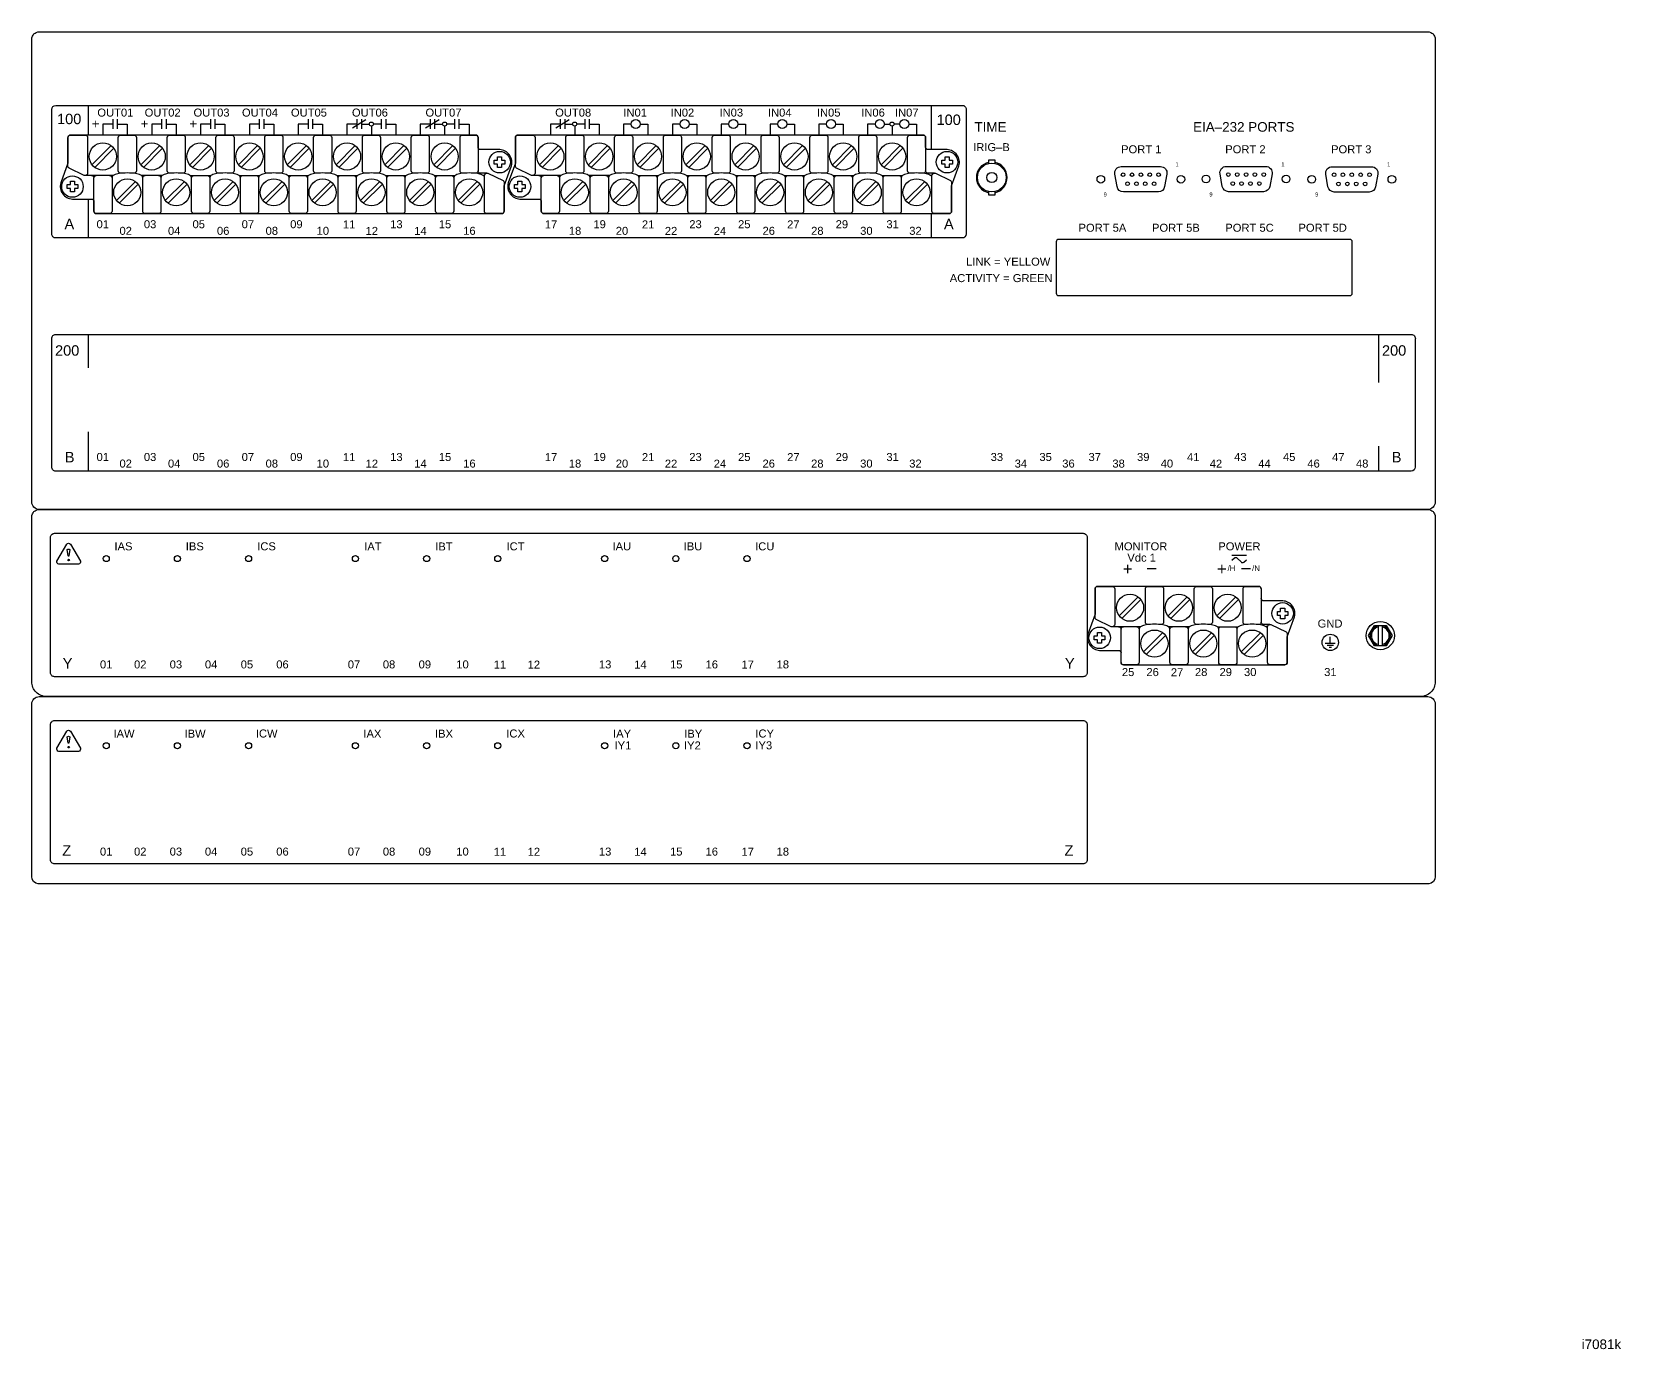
# Model space of a CAD drawing. Header units: inches. Extents: x 1 to 46.9, y 1 to 35.
# Drawn here: x 27.37 to 46.91, y 1 to 17.19 of the extents above; entities that cross this region are included whole.
import ezdxf

# ---------------------------------------------------------------- set-up
doc = ezdxf.new("R2010")
doc.units = ezdxf.units.IN
doc.header["$MEASUREMENT"] = 0
doc.layers.add('6.0_____[DWG]', color=7, linetype='Continuous')
doc.styles.add('Arial', font='arial.ttf')

msp = doc.modelspace()

# ---------------------------------------------------------------- linework, layer by layer
at = {"layer": '6.0_____[DWG]', "flags": 128}
for points in [[(27.465, 17.187), (44.535, 17.187, -0.414214), (44.625, 17.097), (44.625, 11.407, -0.414214), (44.535, 11.317), (27.465, 11.317, -0.414214), (27.375, 11.407), (27.375, 17.097, -0.414214)], [(27.67, 16.283), (38.81, 16.283, -0.414222), (38.86, 16.233), (38.86, 14.703, -0.414132), (38.81, 14.653), (27.67, 14.653, -0.414295), (27.62, 14.703), (27.62, 16.233, -0.414205)], [(28.138, 14.983, 0.414213), (28.168, 14.953), (33.15, 14.953, 0.414214), (33.18, 14.983), (33.18, 15.296), (33.271, 15.54, 0.480048), (33.126, 15.739), (32.891, 15.739, -0.414214), (32.861, 15.769), (32.861, 15.887, 0.414212), (32.831, 15.917), (32.831, 15.917), (27.85, 15.917, 0.414215), (27.82, 15.887), (27.82, 15.574), (27.73, 15.329, 0.47859), (27.875, 15.131), (28.108, 15.131, -0.414214), (28.138, 15.101)], [(33.638, 14.983, 0.414213), (33.668, 14.953), (38.65, 14.953, 0.414214), (38.68, 14.983), (38.68, 15.296), (38.771, 15.54, 0.480048), (38.626, 15.739), (38.391, 15.739, -0.414214), (38.361, 15.769), (38.361, 15.887, 0.414212), (38.331, 15.917), (38.331, 15.917), (33.35, 15.917, 0.414215), (33.32, 15.887), (33.32, 15.574), (33.23, 15.329, 0.47859), (33.375, 15.131), (33.608, 15.131, -0.414214), (33.638, 15.101)], [(33.153, 14.953), (32.969, 14.953, -0.414214), (32.939, 14.983), (32.939, 15.42, -0.390527), (32.969, 15.448), (32.981, 15.448), (33.167, 15.358, -0.241514), (33.18, 15.338), (33.18, 14.983, -0.422157)], [(38.653, 14.953), (38.469, 14.953, -0.414214), (38.439, 14.983), (38.439, 15.42, -0.390527), (38.469, 15.448), (38.481, 15.448), (38.667, 15.358, -0.241514), (38.68, 15.338), (38.68, 14.983, -0.422157)], [(40.764, 15.531), (41.249, 15.531, -0.46318), (41.327, 15.438), (41.299, 15.285, -0.363045), (41.222, 15.22), (40.792, 15.22, -0.360245), (40.714, 15.285), (40.687, 15.438, -0.463312)], [(42.058, 15.533), (42.542, 15.533, -0.46318), (42.62, 15.441), (42.592, 15.287, -0.363045), (42.515, 15.222), (42.085, 15.222, -0.360245), (42.007, 15.287), (41.98, 15.441, -0.463312)], [(43.358, 15.529), (43.842, 15.529, -0.46318), (43.92, 15.437), (43.893, 15.283, -0.363045), (43.815, 15.218), (43.385, 15.218, -0.360245), (43.307, 15.283), (43.28, 15.437, -0.463312)], [(27.67, 13.468), (44.33, 13.468, -0.468367), (44.38, 13.408), (44.38, 11.838, -0.414132), (44.33, 11.788), (27.67, 11.788, -0.414214), (27.62, 11.838), (27.62, 13.418, -0.414287)], [(27.465, 11.317), (44.535, 11.317, -0.414214), (44.625, 11.227), (44.625, 9.202, -0.414214), (44.44, 9.017), (27.56, 9.017, -0.414214), (27.375, 9.202), (27.375, 11.227, -0.414214)], [(42.778, 9.408), (42.594, 9.408, -0.414214), (42.564, 9.438), (42.564, 9.875, -0.390527), (42.594, 9.903), (42.606, 9.903), (42.792, 9.813, -0.241514), (42.805, 9.793), (42.805, 9.438, -0.422157)], [(27.465, 9.017), (44.535, 9.017, -0.414214), (44.625, 8.927), (44.625, 6.807, -0.377572), (44.545, 6.717), (27.455, 6.717, -0.377563), (27.375, 6.807), (27.375, 8.927, -0.414214)]]:
    msp.add_lwpolyline(points, format="xyb", close=True, dxfattribs=at)
for points in [[(28.07, 16.283), (28.07, 15.917)], [(38.43, 16.283), (38.43, 15.739)], [(28.371, 16.053), (28.249, 16.053), (28.249, 15.917)], [(28.371, 16.113), (28.371, 15.993)], [(28.426, 16.113), (28.426, 15.993)], [(28.426, 16.053), (28.549, 16.053), (28.549, 15.917)], [(28.971, 16.053), (28.849, 16.053), (28.849, 15.917)], [(28.971, 16.113), (28.971, 15.993)], [(29.026, 16.113), (29.026, 15.993)], [(29.026, 16.053), (29.149, 16.053), (29.149, 15.917)], [(29.571, 16.053), (29.449, 16.053), (29.449, 15.917)], [(29.571, 16.113), (29.571, 15.993)], [(29.626, 16.113), (29.626, 15.993)], [(29.626, 16.053), (29.749, 16.053), (29.749, 15.917)], [(30.171, 16.053), (30.049, 16.053), (30.049, 15.917)], [(30.171, 16.113), (30.171, 15.993)], [(30.226, 16.113), (30.226, 15.993)], [(30.226, 16.053), (30.349, 16.053), (30.349, 15.917)], [(30.771, 16.053), (30.649, 16.053), (30.649, 15.917)], [(30.771, 16.113), (30.771, 15.993)], [(30.826, 16.113), (30.826, 15.993)], [(30.826, 16.053), (30.949, 16.053), (30.949, 15.917)], [(31.371, 16.053), (31.249, 16.053), (31.249, 15.917)], [(31.481, 16.103), (31.316, 16.003)], [(31.371, 16.113), (31.371, 15.993)], [(31.426, 16.113), (31.426, 15.993)], [(31.426, 16.053), (31.524, 16.053)], [(31.549, 16.028), (31.549, 15.917)], [(31.671, 16.053), (31.574, 16.053)], [(31.671, 16.113), (31.671, 15.993)], [(31.726, 16.113), (31.726, 15.993)], [(31.726, 16.053), (31.849, 16.053), (31.849, 15.917)], [(32.271, 16.053), (32.149, 16.053), (32.149, 15.917)], [(32.381, 16.103), (32.216, 16.003)], [(32.271, 16.113), (32.271, 15.993)], [(32.326, 16.113), (32.326, 15.993)], [(32.326, 16.053), (32.424, 16.053)], [(32.449, 16.028), (32.449, 15.917)], [(32.571, 16.053), (32.474, 16.053)], [(32.571, 16.113), (32.571, 15.993)], [(32.626, 16.113), (32.626, 15.993)], [(32.626, 16.053), (32.749, 16.053), (32.749, 15.917)], [(33.871, 16.053), (33.749, 16.053), (33.749, 15.917)], [(33.981, 16.103), (33.816, 16.003)], [(33.871, 16.113), (33.871, 15.993)], [(33.926, 16.113), (33.926, 15.993)], [(33.926, 16.053), (34.024, 16.053)], [(34.049, 16.028), (34.049, 15.917)], [(34.171, 16.053), (34.074, 16.053)], [(34.171, 16.113), (34.171, 15.993)], [(34.226, 16.113), (34.226, 15.993)], [(34.226, 16.053), (34.349, 16.053), (34.349, 15.917)], [(34.744, 16.053), (34.649, 16.053), (34.649, 15.917)], [(34.854, 16.053), (34.949, 16.053), (34.949, 15.917)], [(35.344, 16.053), (35.249, 16.053), (35.249, 15.917)], [(35.454, 16.053), (35.549, 16.053), (35.549, 15.917)], [(35.944, 16.053), (35.849, 16.053), (35.849, 15.917)], [(36.054, 16.053), (36.149, 16.053), (36.149, 15.917)], [(36.544, 16.053), (36.449, 16.053), (36.449, 15.917)], [(36.654, 16.053), (36.749, 16.053), (36.749, 15.917)], [(37.144, 16.053), (37.049, 16.053), (37.049, 15.917)], [(37.254, 16.053), (37.349, 16.053), (37.349, 15.917)], [(37.744, 16.053), (37.649, 16.053), (37.649, 15.917)], [(37.854, 16.053), (37.924, 16.053)], [(37.949, 16.028), (37.949, 15.917)], [(38.044, 16.053), (37.974, 16.053)], [(38.154, 16.053), (38.249, 16.053), (38.249, 15.917)], [(28.349, 15.788), (28.115, 15.554)], [(28.383, 15.755), (28.148, 15.521)], [(28.95, 15.788), (28.716, 15.554)], [(28.983, 15.755), (28.749, 15.521)], [(29.55, 15.788), (29.316, 15.554)], [(29.583, 15.755), (29.349, 15.521)], [(30.15, 15.788), (29.916, 15.554)], [(30.183, 15.755), (29.949, 15.521)], [(30.75, 15.788), (30.516, 15.554)], [(30.783, 15.755), (30.549, 15.521)], [(31.35, 15.788), (31.116, 15.554)], [(31.383, 15.755), (31.149, 15.521)], [(31.95, 15.788), (31.716, 15.554)], [(31.983, 15.755), (31.749, 15.521)], [(32.55, 15.788), (32.316, 15.554)], [(32.583, 15.755), (32.349, 15.521)], [(33.849, 15.788), (33.615, 15.554)], [(33.883, 15.755), (33.648, 15.521)], [(34.45, 15.788), (34.216, 15.554)], [(34.483, 15.755), (34.249, 15.521)], [(35.05, 15.788), (34.816, 15.554)], [(35.083, 15.755), (34.849, 15.521)], [(35.65, 15.788), (35.416, 15.554)], [(35.683, 15.755), (35.449, 15.521)], [(36.25, 15.788), (36.016, 15.554)], [(36.283, 15.755), (36.049, 15.521)], [(36.85, 15.788), (36.616, 15.554)], [(36.883, 15.755), (36.649, 15.521)], [(37.45, 15.788), (37.216, 15.554)], [(37.483, 15.755), (37.249, 15.521)], [(38.05, 15.788), (37.816, 15.554)], [(38.083, 15.755), (37.849, 15.521)], [(28.65, 15.347), (28.416, 15.113)], [(28.683, 15.314), (28.449, 15.08)], [(28.978, 15.421), (28.722, 15.421)], [(29.251, 15.347), (29.016, 15.113)], [(29.284, 15.314), (29.05, 15.08)], [(29.323, 15.421), (29.578, 15.421)], [(29.851, 15.347), (29.616, 15.113)], [(29.884, 15.314), (29.65, 15.08)], [(29.923, 15.421), (30.178, 15.421)], [(30.451, 15.347), (30.216, 15.113)], [(30.484, 15.314), (30.25, 15.08)], [(30.523, 15.421), (30.778, 15.421)], [(31.051, 15.347), (30.816, 15.113)], [(31.084, 15.314), (30.85, 15.08)], [(31.123, 15.421), (31.378, 15.421)], [(31.651, 15.347), (31.416, 15.113)], [(31.684, 15.314), (31.45, 15.08)], [(31.723, 15.421), (31.978, 15.421)], [(32.251, 15.347), (32.016, 15.113)], [(32.284, 15.314), (32.05, 15.08)], [(32.323, 15.421), (32.578, 15.421)], [(32.851, 15.347), (32.616, 15.113)], [(32.884, 15.314), (32.65, 15.08)], [(32.939, 15.422), (32.922, 15.422)], [(34.15, 15.347), (33.916, 15.113)], [(34.183, 15.314), (33.949, 15.08)], [(34.478, 15.421), (34.222, 15.421)], [(34.75, 15.347), (34.516, 15.113)], [(34.784, 15.314), (34.55, 15.08)], [(34.823, 15.421), (35.078, 15.421)], [(35.351, 15.347), (35.116, 15.113)], [(35.384, 15.314), (35.15, 15.08)], [(35.423, 15.421), (35.678, 15.421)], [(35.951, 15.347), (35.716, 15.113)], [(35.984, 15.314), (35.75, 15.08)], [(36.023, 15.421), (36.278, 15.421)], [(36.551, 15.347), (36.316, 15.113)], [(36.584, 15.314), (36.35, 15.08)], [(36.623, 15.421), (36.878, 15.421)], [(37.151, 15.347), (36.916, 15.113)], [(37.184, 15.314), (36.95, 15.08)], [(37.223, 15.421), (37.478, 15.421)], [(37.751, 15.347), (37.516, 15.113)], [(37.784, 15.314), (37.55, 15.08)], [(37.823, 15.421), (38.078, 15.421)], [(38.351, 15.347), (38.116, 15.113)], [(38.384, 15.314), (38.15, 15.08)], [(38.439, 15.422), (38.422, 15.422)], [(28.07, 15.131), (28.07, 14.653)], [(38.43, 14.953), (38.43, 14.653)], [(28.07, 13.468), (28.07, 13.057)], [(43.93, 13.468), (43.93, 12.879)], [(28.07, 12.271), (28.07, 11.788)], [(43.93, 12.093), (43.93, 11.788)], [(40.974, 10.243), (40.74, 10.009)], [(41.008, 10.21), (40.773, 9.976)], [(41.575, 10.243), (41.341, 10.009)], [(41.608, 10.21), (41.374, 9.976)], [(42.175, 10.243), (41.941, 10.009)], [(42.208, 10.21), (41.974, 9.976)], [(41.275, 9.802), (41.041, 9.568)], [(41.308, 9.769), (41.074, 9.535)], [(41.603, 9.876), (41.347, 9.876)], [(41.876, 9.802), (41.641, 9.568)], [(41.909, 9.769), (41.675, 9.535)], [(41.948, 9.876), (42.203, 9.876)], [(42.476, 9.802), (42.241, 9.568)], [(42.509, 9.769), (42.275, 9.535)], [(42.564, 9.877), (42.547, 9.877)]]:
    msp.add_lwpolyline(points, dxfattribs=at)
for points in [[(28.377, 15.421), (28.019, 15.421), (27.833, 15.511, -0.241986), (27.82, 15.531), (27.82, 15.887, -0.422157), (27.847, 15.917), (28.031, 15.917, -0.414214), (28.061, 15.887), (28.061, 15.45, -0.390527), (28.031, 15.421)], [(28.476, 15.448), (28.468, 15.448, -0.414214), (28.438, 15.478), (28.438, 15.887, -0.414214), (28.468, 15.917), (28.631, 15.917, -0.414214), (28.661, 15.887), (28.661, 15.478, -0.414214), (28.631, 15.448), (28.624, 15.448)], [(29.076, 15.448), (29.069, 15.448, -0.414214), (29.039, 15.478), (29.039, 15.887, -0.414214), (29.069, 15.917), (29.231, 15.917, -0.414214), (29.261, 15.887), (29.261, 15.478, -0.414214), (29.231, 15.448), (29.225, 15.448)], [(29.676, 15.448), (29.669, 15.448, -0.414214), (29.639, 15.478), (29.639, 15.887, -0.414214), (29.669, 15.917), (29.831, 15.917, -0.414214), (29.861, 15.887), (29.861, 15.478, -0.414214), (29.831, 15.448), (29.825, 15.448)], [(30.276, 15.448), (30.269, 15.448, -0.414214), (30.239, 15.478), (30.239, 15.887, -0.414214), (30.269, 15.917), (30.431, 15.917, -0.414214), (30.461, 15.887), (30.461, 15.478, -0.414214), (30.431, 15.448), (30.425, 15.448)], [(30.876, 15.448), (30.869, 15.448, -0.414214), (30.839, 15.478), (30.839, 15.887, -0.414214), (30.869, 15.917), (31.031, 15.917, -0.414214), (31.061, 15.887), (31.061, 15.478, -0.414214), (31.031, 15.448), (31.025, 15.448)], [(31.476, 15.448), (31.469, 15.448, -0.414214), (31.439, 15.478), (31.439, 15.887, -0.414214), (31.469, 15.917), (31.631, 15.917, -0.414214), (31.661, 15.887), (31.661, 15.478, -0.414214), (31.631, 15.448), (31.625, 15.448)], [(32.076, 15.448), (32.069, 15.448, -0.414214), (32.039, 15.478), (32.039, 15.887, -0.414214), (32.069, 15.917), (32.231, 15.917, -0.414214), (32.261, 15.887), (32.261, 15.478, -0.414214), (32.231, 15.448), (32.225, 15.448)], [(32.677, 15.448), (32.669, 15.448, -0.414214), (32.639, 15.478), (32.639, 15.887, -0.414214), (32.669, 15.917), (32.831, 15.917, -0.414214), (32.861, 15.887), (32.861, 15.478, -0.414214), (32.831, 15.448), (32.825, 15.448)], [(33.877, 15.421), (33.519, 15.421), (33.333, 15.511, -0.241986), (33.32, 15.531), (33.32, 15.887, -0.422157), (33.347, 15.917), (33.531, 15.917, -0.414214), (33.561, 15.887), (33.561, 15.45, -0.390527), (33.531, 15.421)], [(33.976, 15.448), (33.968, 15.448, -0.414214), (33.938, 15.478), (33.938, 15.887, -0.414214), (33.968, 15.917), (34.131, 15.917, -0.414214), (34.161, 15.887), (34.161, 15.478, -0.414214), (34.131, 15.448), (34.124, 15.448)], [(34.576, 15.448), (34.569, 15.448, -0.414214), (34.539, 15.478), (34.539, 15.887, -0.414214), (34.569, 15.917), (34.731, 15.917, -0.414214), (34.761, 15.887), (34.761, 15.478, -0.414214), (34.731, 15.448), (34.725, 15.448)], [(35.176, 15.448), (35.169, 15.448, -0.414214), (35.139, 15.478), (35.139, 15.887, -0.414214), (35.169, 15.917), (35.331, 15.917, -0.414214), (35.361, 15.887), (35.361, 15.478, -0.414214), (35.331, 15.448), (35.325, 15.448)], [(35.776, 15.448), (35.769, 15.448, -0.414214), (35.739, 15.478), (35.739, 15.887, -0.414214), (35.769, 15.917), (35.931, 15.917, -0.414214), (35.961, 15.887), (35.961, 15.478, -0.414214), (35.931, 15.448), (35.925, 15.448)], [(36.376, 15.448), (36.369, 15.448, -0.414214), (36.339, 15.478), (36.339, 15.887, -0.414214), (36.369, 15.917), (36.531, 15.917, -0.414214), (36.561, 15.887), (36.561, 15.478, -0.414214), (36.531, 15.448), (36.525, 15.448)], [(36.976, 15.448), (36.969, 15.448, -0.414214), (36.939, 15.478), (36.939, 15.887, -0.414214), (36.969, 15.917), (37.131, 15.917, -0.414214), (37.161, 15.887), (37.161, 15.478, -0.414214), (37.131, 15.448), (37.125, 15.448)], [(37.576, 15.448), (37.569, 15.448, -0.414214), (37.539, 15.478), (37.539, 15.887, -0.414214), (37.569, 15.917), (37.731, 15.917, -0.414214), (37.761, 15.887), (37.761, 15.478, -0.414214), (37.731, 15.448), (37.725, 15.448)], [(38.176, 15.448), (38.169, 15.448, -0.414214), (38.139, 15.478), (38.139, 15.887, -0.414214), (38.169, 15.917), (38.331, 15.917, -0.414214), (38.361, 15.887), (38.361, 15.478, -0.414214), (38.331, 15.448), (38.325, 15.448)], [(28.739, 15.391, 0.191033), (28.73, 15.415, 0.081668), (28.715, 15.425, 0.0591), (28.651, 15.445, 0.034646), (28.549, 15.452, 0.03436), (28.449, 15.445, 0.0591), (28.385, 15.425, 0.081668), (28.369, 15.415, 0.191033), (28.361, 15.391)], [(29.34, 15.391, 0.191033), (29.331, 15.415, 0.081668), (29.315, 15.425, 0.0591), (29.252, 15.445, 0.034646), (29.15, 15.452, 0.03436), (29.049, 15.445, 0.0591), (28.986, 15.425, 0.081668), (28.97, 15.415, 0.191033), (28.962, 15.391)], [(29.94, 15.391, 0.191033), (29.931, 15.415, 0.081668), (29.915, 15.425, 0.0591), (29.852, 15.445, 0.034646), (29.75, 15.452, 0.03436), (29.649, 15.445, 0.0591), (29.586, 15.425, 0.081668), (29.57, 15.415, 0.191033), (29.562, 15.391)], [(30.54, 15.391, 0.191033), (30.531, 15.415, 0.081668), (30.515, 15.425, 0.0591), (30.452, 15.445, 0.034646), (30.35, 15.452, 0.03436), (30.249, 15.445, 0.0591), (30.186, 15.425, 0.081668), (30.17, 15.415, 0.191033), (30.162, 15.391)], [(31.14, 15.391, 0.191033), (31.131, 15.415, 0.081668), (31.115, 15.425, 0.0591), (31.052, 15.445, 0.034646), (30.95, 15.452, 0.03436), (30.849, 15.445, 0.0591), (30.786, 15.425, 0.081668), (30.77, 15.415, 0.191033), (30.762, 15.391)], [(31.74, 15.391, 0.191033), (31.731, 15.415, 0.081668), (31.715, 15.425, 0.0591), (31.652, 15.445, 0.034646), (31.55, 15.452, 0.03436), (31.449, 15.445, 0.0591), (31.386, 15.425, 0.081668), (31.37, 15.415, 0.191033), (31.362, 15.391)], [(32.34, 15.391, 0.191033), (32.331, 15.415, 0.081668), (32.315, 15.425, 0.0591), (32.252, 15.445, 0.034646), (32.15, 15.452, 0.03436), (32.049, 15.445, 0.0591), (31.986, 15.425, 0.081668), (31.97, 15.415, 0.191033), (31.962, 15.391)], [(32.939, 15.4, 0.127742), (32.931, 15.415, 0.081668), (32.915, 15.425, 0.0591), (32.852, 15.445, 0.034646), (32.75, 15.452, 0.03436), (32.649, 15.445, 0.0591), (32.586, 15.425, 0.081668), (32.57, 15.415, 0.191033), (32.562, 15.391)], [(32.969, 15.448), (32.891, 15.448, -0.414214), (32.861, 15.478)], [(34.239, 15.391, 0.191033), (34.23, 15.415, 0.081668), (34.215, 15.425, 0.0591), (34.151, 15.445, 0.034646), (34.049, 15.452, 0.03436), (33.949, 15.445, 0.0591), (33.885, 15.425, 0.081668), (33.869, 15.415, 0.191033), (33.861, 15.391)], [(34.839, 15.391, 0.191033), (34.831, 15.415, 0.081668), (34.815, 15.425, 0.0591), (34.752, 15.445, 0.034646), (34.65, 15.452, 0.03436), (34.549, 15.445, 0.0591), (34.486, 15.425, 0.081668), (34.47, 15.415, 0.191033), (34.462, 15.391)], [(35.44, 15.391, 0.191033), (35.431, 15.415, 0.081668), (35.415, 15.425, 0.0591), (35.352, 15.445, 0.034646), (35.25, 15.452, 0.03436), (35.149, 15.445, 0.0591), (35.086, 15.425, 0.081668), (35.07, 15.415, 0.191033), (35.062, 15.391)], [(36.04, 15.391, 0.191033), (36.031, 15.415, 0.081668), (36.015, 15.425, 0.0591), (35.952, 15.445, 0.034646), (35.85, 15.452, 0.03436), (35.749, 15.445, 0.0591), (35.686, 15.425, 0.081668), (35.67, 15.415, 0.191033), (35.662, 15.391)], [(36.64, 15.391, 0.191033), (36.631, 15.415, 0.081668), (36.615, 15.425, 0.0591), (36.552, 15.445, 0.034646), (36.45, 15.452, 0.03436), (36.349, 15.445, 0.0591), (36.286, 15.425, 0.081668), (36.27, 15.415, 0.191033), (36.262, 15.391)], [(37.24, 15.391, 0.191033), (37.231, 15.415, 0.081668), (37.215, 15.425, 0.0591), (37.152, 15.445, 0.034646), (37.05, 15.452, 0.03436), (36.949, 15.445, 0.0591), (36.886, 15.425, 0.081668), (36.87, 15.415, 0.191033), (36.862, 15.391)], [(37.84, 15.391, 0.191033), (37.831, 15.415, 0.081668), (37.815, 15.425, 0.0591), (37.752, 15.445, 0.034646), (37.65, 15.452, 0.03436), (37.549, 15.445, 0.0591), (37.486, 15.425, 0.081668), (37.47, 15.415, 0.191033), (37.462, 15.391)], [(38.439, 15.4, 0.127742), (38.431, 15.415, 0.081668), (38.415, 15.425, 0.0591), (38.352, 15.445, 0.034646), (38.25, 15.452, 0.03436), (38.149, 15.445, 0.0591), (38.086, 15.425, 0.081668), (38.07, 15.415, 0.191033), (38.062, 15.391)], [(38.469, 15.448), (38.391, 15.448, -0.414214), (38.361, 15.478)], [(28.108, 15.421, -0.414214), (28.138, 15.391)], [(28.331, 15.421, -0.414214), (28.361, 15.391), (28.361, 14.983, -0.414214), (28.331, 14.953), (28.168, 14.953, -0.414214), (28.138, 14.983), (28.138, 15.391, -0.414214), (28.168, 15.421)], [(28.932, 15.421, -0.414214), (28.962, 15.391), (28.962, 14.983, -0.414214), (28.932, 14.953), (28.769, 14.953, -0.414214), (28.739, 14.983), (28.739, 15.391, -0.414214), (28.769, 15.421)], [(29.532, 15.421, -0.414214), (29.562, 15.391), (29.562, 14.983, -0.414214), (29.532, 14.953), (29.369, 14.953, -0.414214), (29.339, 14.983), (29.339, 15.391, -0.414214), (29.369, 15.421)], [(30.132, 15.421, -0.414214), (30.162, 15.391), (30.162, 14.983, -0.414214), (30.132, 14.953), (29.969, 14.953, -0.414214), (29.939, 14.983), (29.939, 15.391, -0.414214), (29.969, 15.421)], [(30.732, 15.421, -0.414214), (30.762, 15.391), (30.762, 14.983, -0.414214), (30.732, 14.953), (30.569, 14.953, -0.414214), (30.539, 14.983), (30.539, 15.391, -0.414214), (30.569, 15.421)], [(31.332, 15.421, -0.414214), (31.362, 15.391), (31.362, 14.983, -0.414214), (31.332, 14.953), (31.169, 14.953, -0.414214), (31.139, 14.983), (31.139, 15.391, -0.414214), (31.169, 15.421)], [(31.932, 15.421, -0.414214), (31.962, 15.391), (31.962, 14.983, -0.414214), (31.932, 14.953), (31.769, 14.953, -0.414214), (31.739, 14.983), (31.739, 15.391, -0.414214), (31.769, 15.421)], [(32.532, 15.421, -0.414214), (32.562, 15.391), (32.562, 14.983, -0.414214), (32.532, 14.953), (32.369, 14.953, -0.414214), (32.339, 14.983), (32.339, 15.391, -0.414214), (32.369, 15.421)], [(33.608, 15.421, -0.414214), (33.638, 15.391)], [(33.831, 15.421, -0.414214), (33.861, 15.391), (33.861, 14.983, -0.414214), (33.831, 14.953), (33.668, 14.953, -0.414214), (33.638, 14.983), (33.638, 15.391, -0.414214), (33.668, 15.421)], [(34.432, 15.421, -0.414214), (34.462, 15.391), (34.462, 14.983, -0.414214), (34.432, 14.953), (34.269, 14.953, -0.414214), (34.239, 14.983), (34.239, 15.391, -0.414214), (34.269, 15.421)], [(35.032, 15.421, -0.414214), (35.062, 15.391), (35.062, 14.983, -0.414214), (35.032, 14.953), (34.869, 14.953, -0.414214), (34.839, 14.983), (34.839, 15.391, -0.414214), (34.869, 15.421)], [(35.632, 15.421, -0.414214), (35.662, 15.391), (35.662, 14.983, -0.414214), (35.632, 14.953), (35.469, 14.953, -0.414214), (35.439, 14.983), (35.439, 15.391, -0.414214), (35.469, 15.421)], [(36.232, 15.421, -0.414214), (36.262, 15.391), (36.262, 14.983, -0.414214), (36.232, 14.953), (36.069, 14.953, -0.414214), (36.039, 14.983), (36.039, 15.391, -0.414214), (36.069, 15.421)], [(36.832, 15.421, -0.414214), (36.862, 15.391), (36.862, 14.983, -0.414214), (36.832, 14.953), (36.669, 14.953, -0.414214), (36.639, 14.983), (36.639, 15.391, -0.414214), (36.669, 15.421)], [(37.432, 15.421, -0.414214), (37.462, 15.391), (37.462, 14.983, -0.414214), (37.432, 14.953), (37.269, 14.953, -0.414214), (37.239, 14.983), (37.239, 15.391, -0.414214), (37.269, 15.421)], [(38.032, 15.421, -0.414214), (38.062, 15.391), (38.062, 14.983, -0.414214), (38.032, 14.953), (37.869, 14.953, -0.414214), (37.839, 14.983), (37.839, 15.391, -0.414214), (37.869, 15.421)], [(42.486, 10.342, 0.414212), (42.456, 10.372), (40.475, 10.372, 0.414215), (40.445, 10.342), (40.445, 10.029), (40.355, 9.784, 0.47859), (40.5, 9.586), (40.733, 9.586, -0.414214), (40.763, 9.556)], [(41.002, 9.876), (40.644, 9.876), (40.458, 9.966, -0.241986), (40.445, 9.986), (40.445, 10.342, -0.422157), (40.472, 10.372), (40.656, 10.372, -0.414214), (40.686, 10.342), (40.686, 9.905, -0.390527), (40.656, 9.876)], [(41.101, 9.903), (41.093, 9.903, -0.414214), (41.063, 9.933), (41.063, 10.342, -0.414214), (41.093, 10.372), (41.256, 10.372, -0.414214), (41.286, 10.342), (41.286, 9.933, -0.414214), (41.256, 9.903), (41.249, 9.903)], [(41.701, 9.903), (41.694, 9.903, -0.414214), (41.664, 9.933), (41.664, 10.342, -0.414214), (41.694, 10.372), (41.856, 10.372, -0.414214), (41.886, 10.342), (41.886, 9.933, -0.414214), (41.856, 9.903), (41.85, 9.903)], [(42.301, 9.903), (42.294, 9.903, -0.414214), (42.264, 9.933), (42.264, 10.342, -0.414214), (42.294, 10.372), (42.456, 10.372, -0.414214), (42.486, 10.342), (42.486, 9.933, -0.414214), (42.456, 9.903), (42.45, 9.903)], [(40.763, 9.438, 0.414213), (40.793, 9.408), (42.775, 9.408, 0.414214), (42.805, 9.438), (42.805, 9.751), (42.896, 9.996, 0.480048), (42.751, 10.194), (42.516, 10.194, -0.414214), (42.486, 10.224)], [(40.733, 9.876, -0.414214), (40.763, 9.846)], [(40.956, 9.876, -0.414214), (40.986, 9.846), (40.986, 9.438, -0.414214), (40.956, 9.408), (40.793, 9.408, -0.414214), (40.763, 9.438), (40.763, 9.846, -0.414214), (40.793, 9.876)], [(41.364, 9.846, 0.191033), (41.355, 9.87, 0.081668), (41.34, 9.88, 0.0591), (41.276, 9.9, 0.034646), (41.174, 9.907, 0.03436), (41.074, 9.9, 0.0591), (41.01, 9.88, 0.081668), (40.994, 9.87, 0.191033), (40.986, 9.846)], [(41.557, 9.876, -0.414214), (41.587, 9.846), (41.587, 9.438, -0.414214), (41.557, 9.408), (41.394, 9.408, -0.414214), (41.364, 9.438), (41.364, 9.846, -0.414214), (41.394, 9.876)], [(41.965, 9.846, 0.191033), (41.956, 9.87, 0.081668), (41.94, 9.88, 0.0591), (41.877, 9.9, 0.034646), (41.775, 9.907, 0.03436), (41.674, 9.9, 0.0591), (41.611, 9.88, 0.081668), (41.595, 9.87, 0.191033), (41.587, 9.846)], [(42.157, 9.876, -0.414214), (42.187, 9.846), (42.187, 9.438, -0.414214), (42.157, 9.408), (41.994, 9.408, -0.414214), (41.964, 9.438), (41.964, 9.846, -0.414214), (41.994, 9.876)], [(42.564, 9.855, 0.127742), (42.556, 9.87, 0.081668), (42.54, 9.88, 0.0591), (42.477, 9.9, 0.034646), (42.375, 9.907, 0.03436), (42.274, 9.9, 0.0591), (42.211, 9.88, 0.081668), (42.195, 9.87, 0.191033), (42.187, 9.846)], [(42.594, 9.903), (42.516, 9.903, -0.414214), (42.486, 9.933)]]:
    msp.add_lwpolyline(points, format="xyb", dxfattribs=at)
for points in [[(33.1, 15.61), (33.1, 15.65), (33.15, 15.65), (33.15, 15.61), (33.19, 15.61), (33.19, 15.56), (33.15, 15.56), (33.15, 15.52), (33.1, 15.52), (33.1, 15.56), (33.06, 15.56), (33.06, 15.61)], [(38.6, 15.61), (38.6, 15.65), (38.65, 15.65), (38.65, 15.61), (38.69, 15.61), (38.69, 15.56), (38.65, 15.56), (38.65, 15.52), (38.6, 15.52), (38.6, 15.56), (38.56, 15.56), (38.56, 15.61)], [(27.85, 15.31), (27.85, 15.35), (27.9, 15.35), (27.9, 15.31), (27.94, 15.31), (27.94, 15.26), (27.9, 15.26), (27.9, 15.22), (27.85, 15.22), (27.85, 15.26), (27.81, 15.26), (27.81, 15.31)], [(33.35, 15.31), (33.35, 15.35), (33.4, 15.35), (33.4, 15.31), (33.44, 15.31), (33.44, 15.26), (33.4, 15.26), (33.4, 15.22), (33.35, 15.22), (33.35, 15.26), (33.31, 15.26), (33.31, 15.31)], [(42.725, 10.065), (42.725, 10.105), (42.775, 10.105), (42.775, 10.065), (42.815, 10.065), (42.815, 10.015), (42.775, 10.015), (42.775, 9.975), (42.725, 9.975), (42.725, 10.015), (42.685, 10.015), (42.685, 10.065)], [(40.475, 9.765), (40.475, 9.805), (40.525, 9.805), (40.525, 9.765), (40.565, 9.765), (40.565, 9.715), (40.525, 9.715), (40.525, 9.675), (40.475, 9.675), (40.475, 9.715), (40.435, 9.715), (40.435, 9.765)]]:
    msp.add_lwpolyline(points, close=True, dxfattribs=at)
at = {"layer": '6.0_____[DWG]'}
for points in [[(39.137, 15.582, 0.815611), (39.137, 15.21)], [(39.212, 15.21, 0.820361), (39.212, 15.582)], [(39.966, 14.606), (39.966, 13.976, 0.414164), (39.996, 13.946), (43.576, 13.946, 0.414197), (43.606, 13.976), (43.606, 14.606, 0.414263), (43.576, 14.636), (39.996, 14.636, 0.41423), (39.966, 14.606, 0.462293)], [(42.127, 10.695), (42.157, 10.724, -0.328455), (42.191, 10.72), (42.238, 10.672, 0.339292), (42.272, 10.668), (42.304, 10.699)], [(43.923, 9.889, 0.802175), (43.923, 9.644, 0.802175)], [(43.923, 9.874, 0.779376), (43.923, 9.661)], [(43.977, 9.645, 0.802179), (43.977, 9.889)], [(43.977, 9.661, 0.776676), (43.977, 9.873)]]:
    msp.add_lwpolyline(points, format="xyb", dxfattribs=at)
for points in [[(39.137, 15.569), (39.137, 15.614), (39.212, 15.614), (39.212, 15.569)], [(39.212, 15.223), (39.212, 15.178), (39.137, 15.178), (39.137, 15.223)], [(42.127, 10.756), (42.304, 10.756)], [(43.923, 9.892), (43.923, 9.642)], [(43.977, 9.642), (43.977, 9.892)], [(43.273, 9.674), (43.397, 9.674)], [(43.296, 9.649), (43.374, 9.649)], [(43.321, 9.624), (43.35, 9.624)], [(43.335, 9.674), (43.335, 9.754)]]:
    msp.add_lwpolyline(points, dxfattribs=at)
at = {"layer": '6.0_____[DWG]', "linetype": 'Continuous', "flags": 128}
for points in [[(27.655, 11.024), (40.297, 11.024, -0.414214), (40.347, 10.974), (40.347, 9.312, -0.414214), (40.297, 9.262), (27.655, 9.262, -0.414214), (27.605, 9.312), (27.605, 10.974, -0.414214)], [(27.655, 8.724), (40.297, 8.724, -0.414214), (40.347, 8.674), (40.347, 7.012, -0.414214), (40.297, 6.962), (27.655, 6.962, -0.414214), (27.605, 7.012), (27.605, 8.674, -0.414214)]]:
    msp.add_lwpolyline(points, format="xyb", close=True, dxfattribs=at)
at = {"layer": '6.0_____[DWG]'}
for points in [[(27.85, 10.892), (27.972, 10.683, -0.555022), (27.949, 10.645), (27.707, 10.645, -0.555022), (27.684, 10.683), (27.806, 10.892, -0.531445)], [(27.811, 10.825, -0.299493), (27.844, 10.825), (27.832, 10.746), (27.831, 10.745), (27.825, 10.745), (27.824, 10.746), (27.811, 10.825)], [(27.85, 8.592), (27.972, 8.383, -0.555022), (27.949, 8.345), (27.707, 8.345, -0.555022), (27.684, 8.383), (27.806, 8.592, -0.531445)], [(27.811, 8.525, -0.299493), (27.844, 8.525), (27.832, 8.446), (27.831, 8.445), (27.825, 8.445), (27.824, 8.446), (27.811, 8.525)]]:
    msp.add_lwpolyline(points, format="xyb", close=True, dxfattribs=at)
msp.add_lwpolyline([(43.806, 9.767), (43.878, 9.892), (44.022, 9.892), (44.094, 9.767), (44.022, 9.642), (43.878, 9.642)], close=True, dxfattribs=at)
for centre, radius in [((31.549, 16.053), 0.025), ((32.449, 16.053), 0.025), ((34.049, 16.053), 0.025), ((34.799, 16.053), 0.055), ((35.399, 16.053), 0.055), ((35.999, 16.053), 0.055), ((36.599, 16.053), 0.055), ((37.199, 16.053), 0.055), ((37.799, 16.053), 0.055), ((37.949, 16.053), 0.025), ((38.099, 16.053), 0.055), ((28.249, 15.655), 0.167), ((28.849, 15.655), 0.167), ((29.449, 15.655), 0.167), ((30.05, 15.655), 0.167), ((30.65, 15.655), 0.167), ((31.25, 15.655), 0.167), ((31.85, 15.655), 0.167), ((32.45, 15.655), 0.167), ((33.125, 15.585), 0.132), ((33.749, 15.655), 0.167), ((34.349, 15.655), 0.167), ((34.949, 15.655), 0.167), ((35.549, 15.655), 0.167), ((36.149, 15.655), 0.167), ((36.749, 15.655), 0.167), ((37.349, 15.655), 0.167), ((37.95, 15.655), 0.167), ((38.625, 15.585), 0.132), ((39.175, 15.396), 0.177), ((39.175, 15.396), 0.0625), ((40.789, 15.431), 0.0225), ((40.898, 15.431), 0.0225), ((41.007, 15.431), 0.0225), ((41.116, 15.431), 0.0225), ((41.225, 15.431), 0.0225), ((42.082, 15.433), 0.0225), ((42.191, 15.433), 0.0225), ((42.3, 15.433), 0.0225), ((42.409, 15.433), 0.0225), ((42.518, 15.433), 0.0225), ((43.382, 15.43), 0.0225), ((43.491, 15.43), 0.0225), ((43.6, 15.43), 0.0225), ((43.709, 15.43), 0.0225), ((43.818, 15.43), 0.0225), ((27.875, 15.285), 0.132), ((28.549, 15.214), 0.167), ((29.15, 15.214), 0.167), ((29.75, 15.214), 0.167), ((30.35, 15.214), 0.167), ((30.95, 15.214), 0.167), ((31.55, 15.214), 0.167), ((32.15, 15.214), 0.167), ((32.75, 15.214), 0.167), ((33.375, 15.285), 0.132), ((34.049, 15.214), 0.167), ((34.65, 15.214), 0.167), ((35.25, 15.214), 0.167), ((35.85, 15.214), 0.167), ((36.45, 15.214), 0.167), ((37.05, 15.214), 0.167), ((37.65, 15.214), 0.167), ((38.25, 15.214), 0.167), ((40.515, 15.375), 0.047), ((40.843, 15.319), 0.0225), ((40.952, 15.319), 0.0225), ((41.061, 15.319), 0.0225), ((41.17, 15.319), 0.0225), ((41.499, 15.375), 0.047), ((41.808, 15.378), 0.047), ((42.136, 15.322), 0.0225), ((42.245, 15.322), 0.0225), ((42.354, 15.322), 0.0225), ((42.463, 15.322), 0.0225), ((42.792, 15.378), 0.047), ((43.108, 15.374), 0.047), ((43.436, 15.318), 0.0225), ((43.545, 15.318), 0.0225), ((43.654, 15.318), 0.0225), ((43.764, 15.318), 0.0225), ((44.092, 15.374), 0.047), ((27.828, 10.696), 0.00944), ((40.874, 10.11), 0.167), ((41.474, 10.11), 0.167), ((42.074, 10.11), 0.167), ((42.75, 10.04), 0.132), ((40.5, 9.74), 0.132), ((41.174, 9.669), 0.167), ((41.775, 9.669), 0.167), ((42.375, 9.669), 0.167), ((43.335, 9.684), 0.1), ((43.95, 9.767), 0.174), ((27.828, 8.396), 0.00944)]:
    msp.add_circle(centre, radius, dxfattribs=at)
at = {"layer": '6.0_____[DWG]', "linetype": 'Continuous'}
for centre in [(28.29, 10.714), (29.165, 10.714), (30.04, 10.714), (31.353, 10.714), (32.228, 10.714), (33.103, 10.714), (34.416, 10.714), (35.291, 10.714), (36.166, 10.714), (28.29, 8.414), (29.165, 8.414), (30.04, 8.414), (31.353, 8.414), (32.228, 8.414), (33.103, 8.414), (34.416, 8.414), (35.291, 8.414), (36.166, 8.414)]:
    msp.add_circle(centre, 0.0375, dxfattribs=at)

# ---------------------------------------------------------------- texts
at = {"layer": '6.0_____[DWG]', "style": 'Arial'}
for s, height, p in [('OUT01', 0.0983, (28.181, 16.145)), ('OUT02', 0.0983, (28.762, 16.145)), ('OUT03', 0.0983, (29.363, 16.145)), ('OUT04', 0.0983, (29.958, 16.145)), ('OUT05', 0.0983, (30.56, 16.145)), ('OUT06', 0.0983, (31.31, 16.145)), ('OUT07', 0.0983, (32.214, 16.145)), ('OUT08', 0.0983, (33.808, 16.145)), ('IN01', 0.0983, (34.646, 16.145)), ('IN02', 0.0983, (35.227, 16.145)), ('IN03', 0.0983, (35.828, 16.145)), ('IN04', 0.0983, (36.423, 16.145)), ('IN05', 0.0983, (37.025, 16.145)), ('IN06', 0.0983, (37.57, 16.145)), ('IN07', 0.0983, (37.984, 16.145)), ('100', 0.1278, (27.686, 16.052)), ('+', 0.118, (28.112, 15.997)), ('+', 0.118, (28.712, 15.997)), ('+', 0.118, (29.312, 15.997)), ('100', 0.1278, (38.496, 16.042)), ('TIME', 0.118, (38.962, 15.959)), ('EIA–232 PORTS', 0.118, (41.649, 15.959)), ('IRIG–B', 0.0983, (38.946, 15.72)), ('PORT 1', 0.0983, (40.764, 15.694)), ('PORT 2', 0.0983, (42.044, 15.694)), ('PORT 3', 0.0983, (43.345, 15.694)), ('1', 0.0492, (41.434, 15.534)), ('1', 0.0492, (41.434, 15.534)), ('1', 0.0492, (42.734, 15.534)), ('1', 0.0492, (42.734, 15.534)), ('1', 0.0492, (44.034, 15.534)), ('1', 0.0492, (44.034, 15.534)), ('9', 0.0492, (40.55, 15.163)), ('9', 0.0492, (40.55, 15.163)), ('9', 0.0492, (41.85, 15.163)), ('9', 0.0492, (41.85, 15.163)), ('9', 0.0492, (43.15, 15.163)), ('9', 0.0492, (43.15, 15.163)), ('A', 0.128, (27.777, 14.761)), ('01', 0.0983, (28.171, 14.773)), ('03', 0.0983, (28.753, 14.773)), ('05', 0.0983, (29.351, 14.773)), ('07', 0.0983, (29.955, 14.773)), ('09', 0.0983, (30.551, 14.773)), ('11', 0.0983, (31.199, 14.771)), ('13', 0.0983, (31.78, 14.773)), ('15', 0.0983, (32.378, 14.773)), ('17', 0.0983, (33.681, 14.771)), ('19', 0.0983, (34.278, 14.773)), ('21', 0.0983, (34.874, 14.771)), ('23', 0.0983, (35.457, 14.773)), ('25', 0.0983, (36.056, 14.773)), ('27', 0.0983, (36.659, 14.771)), ('29', 0.0983, (37.256, 14.773)), ('31', 0.0983, (37.879, 14.773)), ('A', 0.128, (38.587, 14.761)), ('02', 0.0983, (28.453, 14.692)), ('04', 0.0983, (29.049, 14.692)), ('06', 0.0983, (29.651, 14.692)), ('08', 0.0983, (30.249, 14.692)), ('10', 0.0983, (30.876, 14.692)), ('12', 0.0983, (31.478, 14.691)), ('14', 0.0983, (32.076, 14.691)), ('16', 0.0983, (32.678, 14.692)), ('18', 0.0983, (33.976, 14.692)), ('20', 0.0983, (34.553, 14.692)), ('22', 0.0983, (35.156, 14.691)), ('24', 0.0983, (35.757, 14.691)), ('26', 0.0983, (36.357, 14.692)), ('28', 0.0983, (36.954, 14.692)), ('30', 0.0983, (37.557, 14.692)), ('32', 0.0983, (38.16, 14.692)), ('PORT 5A', 0.0983, (40.241, 14.73)), ('PORT 5B', 0.0983, (41.144, 14.73)), ('PORT 5C', 0.0983, (42.045, 14.73)), ('PORT 5D', 0.0983, (42.944, 14.73)), ('LINK = YELLOW', 0.09833, (38.86, 14.313)), ('ACTIVITY = GREEN', 0.09833, (38.658, 14.111)), ('200', 0.1278, (27.661, 13.207)), ('200', 0.1278, (43.971, 13.207)), ('B', 0.128, (27.781, 11.896)), ('01', 0.0983, (28.171, 11.913)), ('02', 0.0983, (28.453, 11.832)), ('03', 0.0983, (28.753, 11.913)), ('04', 0.0983, (29.049, 11.832)), ('05', 0.0983, (29.351, 11.913)), ('06', 0.0983, (29.651, 11.832)), ('07', 0.0983, (29.955, 11.913)), ('08', 0.0983, (30.249, 11.832)), ('09', 0.0983, (30.551, 11.913)), ('10', 0.0983, (30.876, 11.832)), ('11', 0.0983, (31.199, 11.911)), ('12', 0.0983, (31.478, 11.831)), ('13', 0.0983, (31.78, 11.913)), ('14', 0.0983, (32.076, 11.831)), ('15', 0.0983, (32.378, 11.913)), ('16', 0.0983, (32.678, 11.832)), ('17', 0.0983, (33.681, 11.911)), ('18', 0.0983, (33.976, 11.832)), ('19', 0.0983, (34.278, 11.913)), ('20', 0.0983, (34.553, 11.832)), ('21', 0.0983, (34.874, 11.911)), ('22', 0.0983, (35.156, 11.831)), ('23', 0.0983, (35.457, 11.913)), ('24', 0.0983, (35.757, 11.831)), ('25', 0.0983, (36.056, 11.913)), ('26', 0.0983, (36.357, 11.832)), ('27', 0.0983, (36.659, 11.911)), ('28', 0.0983, (36.954, 11.832)), ('29', 0.0983, (37.256, 11.913)), ('30', 0.0983, (37.557, 11.832)), ('31', 0.0983, (37.879, 11.913)), ('32', 0.0983, (38.16, 11.832)), ('33', 0.0983, (39.161, 11.913)), ('34', 0.0983, (39.456, 11.832)), ('35', 0.0983, (39.76, 11.913)), ('36', 0.0983, (40.041, 11.832)), ('37', 0.0983, (40.364, 11.913)), ('38', 0.0983, (40.657, 11.832)), ('39', 0.0983, (40.96, 11.913)), ('40', 0.0983, (41.251, 11.832)), ('41', 0.0983, (41.574, 11.911)), ('42', 0.0983, (41.854, 11.831)), ('43', 0.0983, (42.154, 11.913)), ('44', 0.0983, (42.45, 11.831)), ('45', 0.0983, (42.754, 11.913)), ('46', 0.0983, (43.053, 11.832)), ('47', 0.0983, (43.357, 11.911)), ('48', 0.0983, (43.651, 11.832)), ('B', 0.128, (44.091, 11.896)), ('IAS', 0.0983, (28.391, 10.815)), ('IBS', 0.0983, (29.268, 10.815)), ('ICS', 0.0983, (30.146, 10.815)), ('IAT', 0.0983, (31.461, 10.813)), ('IBT', 0.0983, (32.334, 10.813)), ('ICT', 0.0983, (33.21, 10.815)), ('IAU', 0.0983, (34.513, 10.815)), ('IBU', 0.0983, (35.388, 10.815)), ('ICU', 0.0983, (36.266, 10.815)), ('MONITOR', 0.0983, (40.684, 10.815)), ('Vdc 1', 0.0983, (40.841, 10.676)), ('POWER', 0.0983, (41.959, 10.815)), ('+', 0.147, (40.786, 10.514)), ('–', 0.147, (41.083, 10.536)), ('+', 0.147, (41.942, 10.514)), ('/H', 0.0688, (42.073, 10.561)), ('–', 0.147, (42.243, 10.535)), ('/N', 0.0688, (42.374, 10.561)), ('GND', 0.0983, (43.18, 9.866)), ('Y', 0.128, (27.755, 9.362)), ('01', 0.0983, (28.213, 9.364)), ('02', 0.0983, (28.632, 9.364)), ('03', 0.0983, (29.07, 9.364)), ('04', 0.0983, (29.503, 9.364)), ('05', 0.0983, (29.943, 9.364)), ('06', 0.0983, (30.38, 9.364)), ('07', 0.0983, (31.259, 9.364)), ('08', 0.0983, (31.69, 9.364)), ('09', 0.0983, (32.13, 9.364)), ('10', 0.0983, (32.593, 9.364)), ('11', 0.0983, (33.053, 9.362)), ('12', 0.0983, (33.47, 9.362)), ('13', 0.0983, (34.346, 9.364)), ('14', 0.0983, (34.78, 9.362)), ('15', 0.0983, (35.22, 9.364)), ('16', 0.0983, (35.657, 9.364)), ('17', 0.0983, (36.098, 9.362)), ('18', 0.0983, (36.53, 9.364)), ('Y', 0.128, (40.074, 9.362)), ('25', 0.0983, (40.774, 9.27)), ('26', 0.0983, (41.075, 9.27)), ('27', 0.0983, (41.376, 9.268)), ('28', 0.0983, (41.672, 9.27)), ('29', 0.0983, (41.974, 9.27)), ('30', 0.0983, (42.275, 9.27)), ('31', 0.0983, (43.26, 9.27)), ('IAW', 0.0983, (28.379, 8.513)), ('IBW', 0.0983, (29.253, 8.513)), ('ICW', 0.0983, (30.129, 8.515)), ('IAX', 0.0983, (31.451, 8.513)), ('IBX', 0.0983, (32.331, 8.513)), ('ICX', 0.0983, (33.207, 8.515)), ('IAY', 0.0983, (34.52, 8.513)), ('IBY', 0.0983, (35.394, 8.513)), ('ICY', 0.0983, (36.269, 8.515)), ('IY1', 0.0983, (34.538, 8.368)), ('IY2', 0.0983, (35.392, 8.368)), ('IY3', 0.0983, (36.269, 8.37)), ('Z', 0.128, (27.749, 7.062)), ('01', 0.0983, (28.213, 7.064)), ('02', 0.0983, (28.632, 7.064)), ('03', 0.0983, (29.07, 7.064)), ('04', 0.0983, (29.503, 7.064)), ('05', 0.0983, (29.943, 7.064)), ('06', 0.0983, (30.38, 7.064)), ('07', 0.0983, (31.259, 7.064)), ('08', 0.0983, (31.69, 7.064)), ('09', 0.0983, (32.13, 7.064)), ('10', 0.0983, (32.593, 7.064)), ('11', 0.0983, (33.053, 7.062)), ('12', 0.0983, (33.47, 7.062)), ('13', 0.0983, (34.346, 7.064)), ('14', 0.0983, (34.78, 7.062)), ('15', 0.0983, (35.22, 7.064)), ('16', 0.0983, (35.657, 7.064)), ('17', 0.0983, (36.098, 7.062)), ('18', 0.0983, (36.53, 7.064)), ('Z', 0.128, (40.068, 7.062)), ('i7081k', 0.118, (46.425, 1))]:
    msp.add_text(s, height=height, dxfattribs=at).set_placement(p)

doc.saveas('drawing.dxf')
